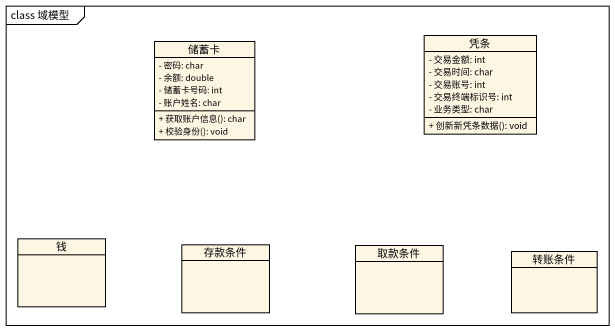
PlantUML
@startuml
mainframe class 域模型
hide circle
hide empty members
skinparam classAttributeIconSize 0
class 储蓄卡 {
  - 密码: char
  - 余额: double
  - 储蓄卡号码: int
  - 账户姓名: char
  + 获取账户信息(): char
  + 校验身份(): void
}
class 凭条 {
  - 交易金额: int
  - 交易时间: char
  - 交易账号: int
  - 交易终端标识号: int
  - 业务类型: char
  + 创新新凭条数据(): void
}
class 钱
class 存款条件
class 取款条件
class 转账条件
@enduml
